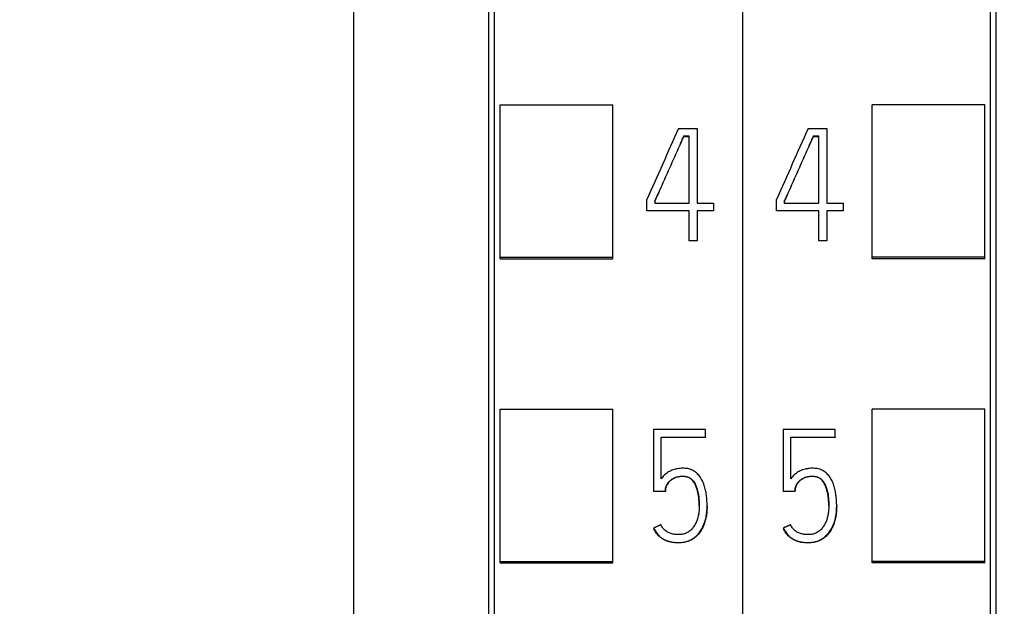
# Model space of a CAD drawing. Header units: millimetres. Extents: x 1359 to 3577, y 1333 to 3557.
# Drawn here: x 2737.55 to 2755.07, y 3007.13 to 3017.55 of the extents above; entities that cross this region are included whole.
import ezdxf

# ---------------------------------------------------------------- set-up
doc = ezdxf.new("R2010")
doc.units = ezdxf.units.MM
doc.layers.add('000-PI-Oprema', color=30, linetype='Continuous', lineweight=5)
doc.layers.add('002-PI-Kabelska kanalica', color=150, linetype='Continuous')
doc.styles.get("Standard").update_dxf_attribs({"font": 'arial.ttf'})
doc.dimstyles.new('ISO-25', dxfattribs={"dimtxt": 2.5, "dimasz": 2.5, "dimexe": 1.25, "dimexo": 0.625, "dimtad": 1, "dimtxsty": 'Standard', "dimcen": 2.5, "dimadec": 0, "dimazin": 0, "dimtfac": 1, "dimtmove": 0, "dimatfit": 3, "dimfxl": 1, "dimarcsym": 0})

# ---------------------------------------------------------------- blocks, each defined once
blk = doc.blocks.new('S7-1500 DI HF - 6ES7521-1BL00-0AB0')
at = {"layer": '000-PI-Oprema', "color": 0, "linetype": 'ByBlock', "lineweight": 0}
for p, q in [((0, 134.681), (0, 21.262)), ((34.8, 134.681), (34.8, 21.262)), ((4.4, 132.4), (4.4, 23.585)), ((30.4, 23.585), (30.4, 132.4)), ((2.3, 106.777), (2.3, 109.479)), ((4.3, 109.479), (2.3, 109.479)), ((4.3, 106.777), (4.3, 109.479)), ((30.5, 106.777), (30.5, 109.479)), ((30.5, 109.479), (32.5, 109.479)), ((32.5, 106.777), (32.5, 109.479)), ((1.166, 109.061), (1.496, 109.061)), ((1.496, 109.061), (1.496, 107.735)), ((33.666, 109.061), (33.996, 109.061)), ((33.996, 109.061), (33.996, 107.735)), ((1.257, 108.923), (1.257, 108.917)), ((1.354, 108.923), (1.257, 108.923)), ((1.257, 108.917), (1.354, 108.917)), ((1.354, 107.735), (1.354, 108.923)), ((33.757, 108.923), (33.757, 108.917)), ((33.854, 108.923), (33.757, 108.923)), ((33.757, 108.917), (33.854, 108.917)), ((33.854, 107.735), (33.854, 108.923)), ((0.605, 107.596), (0.605, 107.801)), ((33.105, 107.596), (33.105, 107.801)), ((0.744, 107.771), (0.744, 107.735)), ((0.744, 107.735), (1.354, 107.735)), ((1.496, 107.735), (1.79, 107.735)), ((1.79, 107.735), (1.79, 107.596)), ((33.244, 107.771), (33.244, 107.735)), ((33.244, 107.735), (33.854, 107.735)), ((33.996, 107.735), (34.29, 107.735)), ((34.29, 107.735), (34.29, 107.596)), ((1.354, 107.596), (0.605, 107.596)), ((1.354, 107.069), (1.354, 107.596)), ((1.496, 107.596), (1.496, 107.069)), ((1.79, 107.596), (1.496, 107.596)), ((33.854, 107.596), (33.105, 107.596)), ((33.854, 107.069), (33.854, 107.596)), ((33.996, 107.596), (33.996, 107.069)), ((34.29, 107.596), (33.996, 107.596)), ((1.496, 107.069), (1.354, 107.069)), ((33.996, 107.069), (33.854, 107.069)), ((2.3, 106.749), (2.3, 106.777)), ((4.3, 106.777), (2.3, 106.777)), ((4.3, 106.749), (2.3, 106.749)), ((4.3, 106.749), (4.3, 106.777)), ((30.5, 106.749), (30.5, 106.777)), ((30.5, 106.777), (32.5, 106.777)), ((30.5, 106.749), (32.5, 106.749)), ((32.5, 106.749), (32.5, 106.777)), ((2.3, 101.375), (2.3, 104.078)), ((4.3, 104.078), (2.3, 104.078)), ((4.3, 101.375), (4.3, 104.078)), ((30.5, 101.375), (30.5, 104.078)), ((30.5, 104.078), (32.5, 104.078)), ((32.5, 101.375), (32.5, 104.078)), ((0.722, 103.717), (0.722, 102.622)), ((1.645, 103.717), (0.722, 103.717)), ((0.86, 102.843), (0.86, 103.579)), ((0.86, 103.579), (1.645, 103.579)), ((1.645, 103.579), (1.645, 103.717)), ((1.645, 103.579), (1.645, 103.572)), ((33.222, 103.717), (33.222, 102.622)), ((34.145, 103.717), (33.222, 103.717)), ((33.36, 102.843), (33.36, 103.579)), ((33.36, 103.579), (34.145, 103.579)), ((34.145, 103.579), (34.145, 103.717)), ((34.145, 103.579), (34.145, 103.572)), ((0.722, 102.622), (0.722, 102.616)), ((0.722, 102.622), (0.933, 102.622)), ((0.933, 102.622), (0.933, 102.616)), ((33.222, 102.622), (33.222, 102.616)), ((33.222, 102.622), (33.433, 102.622)), ((33.433, 102.622), (33.433, 102.616)), ((1.673, 102.358), (1.673, 102.364)), ((34.173, 102.358), (34.173, 102.364)), ((0.727, 101.967), (0.727, 101.961)), ((33.227, 101.967), (33.227, 101.961)), ((2.3, 101.349), (2.3, 101.375)), ((4.3, 101.375), (2.3, 101.375)), ((4.3, 101.349), (2.3, 101.349)), ((4.3, 101.349), (4.3, 101.375)), ((30.5, 101.349), (30.5, 101.375)), ((30.5, 101.375), (32.5, 101.375)), ((30.5, 101.349), (32.5, 101.349)), ((32.5, 101.349), (32.5, 101.375))]:
    blk.add_line(p, q, dxfattribs=at)
at = {"layer": '000-PI-Oprema', "color": 18, "linetype": 'ByBlock', "lineweight": 0, "true_color": 0x000000}
for centre, major_axis, ratio, start_param, end_param in [((-12.853, 16.693), (438.421, 990.891), 0.022739, 1.487509, 1.488786), ((18.741, 10.646), (452.614, 1023.309), 0.023466, 1.484858, 1.486095)]:
    blk.add_ellipse(centre, major_axis=major_axis, ratio=ratio, start_param=start_param, end_param=end_param, dxfattribs=at)
at = {"layer": '000-PI-Oprema', "color": 0, "linetype": 'ByBlock', "lineweight": 0}
for points, knots in [([(4.5, 132.586), (4.5, 129.542), (4.5, 119.972), (4.5, 105.802), (4.5, 91.235), (4.5, 77.025), (4.5, 62.731), (4.5, 47.245), (4.5, 34.605), (4.5, 26.64), (4.5, 23.299)], [0, 0, 0, 0, 0.083934, 0.263736, 0.389889, 0.484142, 0.653794, 0.78188, 0.908517, 1, 1, 1, 1]), ([(30.3, 23.299), (30.3, 26.64), (30.3, 34.605), (30.3, 47.245), (30.3, 62.731), (30.3, 77.025), (30.3, 91.235), (30.3, 105.802), (30.3, 119.972), (30.3, 129.542), (30.3, 132.586)], [0, 0, 0, 0, 0.091483, 0.21812, 0.346206, 0.515858, 0.610111, 0.736264, 0.916066, 1, 1, 1, 1]), ([(27.9, 129.52), (27.9, 127.497), (27.9, 118.948), (27.9, 105.802), (27.9, 91.235), (27.9, 77.025), (27.9, 62.731), (27.9, 47.245), (27.9, 34.486), (27.9, 25.605), (27.9, 21.348), (27.9, 20.55)], [0, 0, 0, 0, 0.055935, 0.236292, 0.362833, 0.457376, 0.627551, 0.756032, 0.883059, 0.978086, 1, 1, 1, 1]), ([(1.257, 108.923), (1.247, 108.899), (1.236, 108.875), (1.215, 108.827), (1.204, 108.803), (1.172, 108.73), (1.151, 108.682), (1.109, 108.586), (1.088, 108.538), (1.045, 108.442), (1.023, 108.394), (0.98, 108.298), (0.959, 108.25), (0.916, 108.154), (0.895, 108.106), (0.852, 108.01), (0.831, 107.962), (0.798, 107.89), (0.787, 107.866), (0.771, 107.83), (0.766, 107.818), (0.755, 107.794), (0.75, 107.782), (0.744, 107.771)], [0, 0, 0, 0, 0.0625, 0.0625, 0.125, 0.125, 0.25, 0.25, 0.375, 0.375, 0.5, 0.5, 0.625, 0.625, 0.75, 0.75, 0.875, 0.875, 0.9375, 0.9375, 0.96875, 0.96875, 1, 1, 1, 1]), ([(0.744, 107.764), (0.75, 107.776), (0.755, 107.788), (0.766, 107.812), (0.771, 107.824), (0.787, 107.86), (0.798, 107.884), (0.831, 107.956), (0.852, 108.004), (0.895, 108.1), (0.916, 108.148), (0.959, 108.244), (0.98, 108.292), (1.023, 108.388), (1.045, 108.436), (1.088, 108.532), (1.109, 108.58), (1.151, 108.676), (1.172, 108.724), (1.204, 108.796), (1.215, 108.82), (1.236, 108.868), (1.247, 108.893), (1.257, 108.917)], [0, 0, 0, 0, 0.03125, 0.03125, 0.0625, 0.0625, 0.125, 0.125, 0.25, 0.25, 0.375, 0.375, 0.5, 0.5, 0.625, 0.625, 0.75, 0.75, 0.875, 0.875, 0.9375, 0.9375, 1, 1, 1, 1]), ([(33.757, 108.923), (33.747, 108.899), (33.736, 108.875), (33.715, 108.827), (33.704, 108.803), (33.672, 108.73), (33.651, 108.682), (33.609, 108.586), (33.588, 108.538), (33.545, 108.442), (33.523, 108.394), (33.48, 108.298), (33.459, 108.25), (33.416, 108.154), (33.395, 108.106), (33.352, 108.01), (33.331, 107.962), (33.298, 107.89), (33.287, 107.866), (33.271, 107.83), (33.266, 107.818), (33.255, 107.794), (33.25, 107.782), (33.244, 107.771)], [0, 0, 0, 0, 0.0625, 0.0625, 0.125, 0.125, 0.25, 0.25, 0.375, 0.375, 0.5, 0.5, 0.625, 0.625, 0.75, 0.75, 0.875, 0.875, 0.9375, 0.9375, 0.96875, 0.96875, 1, 1, 1, 1]), ([(33.244, 107.764), (33.25, 107.776), (33.255, 107.788), (33.266, 107.812), (33.271, 107.824), (33.287, 107.86), (33.298, 107.884), (33.331, 107.956), (33.352, 108.004), (33.395, 108.1), (33.416, 108.148), (33.459, 108.244), (33.48, 108.292), (33.523, 108.388), (33.545, 108.436), (33.588, 108.532), (33.609, 108.58), (33.651, 108.676), (33.672, 108.724), (33.704, 108.796), (33.715, 108.82), (33.736, 108.868), (33.747, 108.893), (33.757, 108.917)], [0, 0, 0, 0, 0.03125, 0.03125, 0.0625, 0.0625, 0.125, 0.125, 0.25, 0.25, 0.375, 0.375, 0.5, 0.5, 0.625, 0.625, 0.75, 0.75, 0.875, 0.875, 0.9375, 0.9375, 1, 1, 1, 1]), ([(0.727, 101.967), (0.74, 101.941), (0.753, 101.915), (0.777, 101.879), (0.786, 101.868), (0.805, 101.846), (0.815, 101.835), (0.836, 101.815), (0.848, 101.806), (0.871, 101.789), (0.883, 101.781), (0.908, 101.766), (0.92, 101.759), (0.947, 101.747), (0.961, 101.742), (0.988, 101.733), (1.002, 101.729), (1.031, 101.722), (1.045, 101.719), (1.074, 101.715), (1.089, 101.714), (1.111, 101.712), (1.118, 101.712), (1.133, 101.711), (1.14, 101.711), (1.162, 101.71), (1.176, 101.71), (1.206, 101.711), (1.22, 101.712), (1.249, 101.715), (1.264, 101.717), (1.293, 101.724), (1.307, 101.727), (1.349, 101.741), (1.376, 101.753), (1.414, 101.775), (1.427, 101.782), (1.45, 101.799), (1.462, 101.809), (1.484, 101.828), (1.494, 101.838), (1.514, 101.86), (1.524, 101.871), (1.551, 101.906), (1.567, 101.93), (1.588, 101.968), (1.594, 101.981), (1.607, 102.008), (1.613, 102.021), (1.629, 102.062), (1.638, 102.09), (1.652, 102.146), (1.658, 102.175), (1.665, 102.218), (1.667, 102.232), (1.669, 102.261), (1.671, 102.276), (1.673, 102.32), (1.673, 102.349), (1.673, 102.407), (1.671, 102.465), (1.665, 102.523), (1.657, 102.581), (1.653, 102.61), (1.643, 102.653), (1.64, 102.667), (1.632, 102.695), (1.628, 102.709), (1.614, 102.751), (1.603, 102.778), (1.584, 102.818), (1.577, 102.831), (1.562, 102.856), (1.554, 102.868), (1.528, 102.904), (1.509, 102.925), (1.465, 102.965), (1.44, 102.981), (1.4, 103), (1.387, 103.006), (1.358, 103.015), (1.344, 103.019), (1.315, 103.024), (1.301, 103.026), (1.271, 103.028), (1.256, 103.029), (1.227, 103.028), (1.212, 103.027), (1.183, 103.025), (1.169, 103.023), (1.14, 103.019), (1.125, 103.016), (1.097, 103.009), (1.082, 103.005), (1.054, 102.995), (1.041, 102.99), (1.014, 102.977), (1.001, 102.97), (0.976, 102.955), (0.964, 102.947), (0.94, 102.929), (0.929, 102.919), (0.908, 102.899), (0.897, 102.889), (0.878, 102.867), (0.869, 102.855), (0.86, 102.843)], [0, 0, 0, 0, 0.03125, 0.03125, 0.046875, 0.046875, 0.0625, 0.0625, 0.078125, 0.078125, 0.09375, 0.09375, 0.109375, 0.109375, 0.125, 0.125, 0.140625, 0.140625, 0.15625, 0.15625, 0.171875, 0.171875, 0.179688, 0.179688, 0.1875, 0.1875, 0.203125, 0.203125, 0.21875, 0.21875, 0.234375, 0.234375, 0.25, 0.25, 0.28125, 0.28125, 0.296875, 0.296875, 0.3125, 0.3125, 0.328125, 0.328125, 0.34375, 0.34375, 0.375, 0.375, 0.390625, 0.390625, 0.40625, 0.40625, 0.4375, 0.4375, 0.46875, 0.46875, 0.484375, 0.484375, 0.5, 0.5, 0.53125, 0.53125, 0.5625, 0.59375, 0.59375, 0.625, 0.625, 0.640625, 0.640625, 0.65625, 0.65625, 0.6875, 0.6875, 0.703125, 0.703125, 0.71875, 0.71875, 0.75, 0.75, 0.78125, 0.78125, 0.796875, 0.796875, 0.8125, 0.8125, 0.828125, 0.828125, 0.84375, 0.84375, 0.859375, 0.859375, 0.875, 0.875, 0.890625, 0.890625, 0.90625, 0.90625, 0.921875, 0.921875, 0.9375, 0.9375, 0.953125, 0.953125, 0.96875, 0.96875, 0.984375, 0.984375, 1, 1, 1, 1]), ([(0.933, 102.622), (0.933, 102.645), (0.936, 102.668), (0.945, 102.701), (0.949, 102.713), (0.958, 102.734), (0.964, 102.744), (0.976, 102.763), (0.983, 102.773), (0.998, 102.79), (1.006, 102.798), (1.023, 102.814), (1.032, 102.821), (1.051, 102.835), (1.06, 102.841), (1.08, 102.852), (1.091, 102.857), (1.112, 102.866), (1.123, 102.87), (1.156, 102.88), (1.179, 102.884), (1.213, 102.887), (1.225, 102.888), (1.248, 102.888), (1.26, 102.887), (1.283, 102.885), (1.294, 102.883), (1.311, 102.88), (1.317, 102.878), (1.328, 102.875), (1.333, 102.873), (1.35, 102.867), (1.36, 102.862), (1.38, 102.85), (1.389, 102.843), (1.406, 102.828), (1.414, 102.819), (1.429, 102.801), (1.436, 102.792), (1.454, 102.763), (1.465, 102.742), (1.482, 102.7), (1.49, 102.678), (1.51, 102.612), (1.519, 102.567), (1.527, 102.499), (1.529, 102.476), (1.532, 102.43), (1.533, 102.407), (1.534, 102.338), (1.532, 102.293), (1.524, 102.225), (1.52, 102.202), (1.513, 102.169), (1.51, 102.158), (1.504, 102.135), (1.5, 102.124), (1.489, 102.091), (1.48, 102.07), (1.465, 102.039), (1.459, 102.029), (1.447, 102.009), (1.441, 101.999), (1.421, 101.971), (1.406, 101.954), (1.381, 101.929), (1.373, 101.922), (1.354, 101.907), (1.345, 101.901), (1.325, 101.888), (1.315, 101.883), (1.294, 101.873), (1.283, 101.869), (1.249, 101.859), (1.227, 101.855), (1.192, 101.852), (1.18, 101.851), (1.157, 101.851), (1.145, 101.85), (1.111, 101.852), (1.088, 101.854), (1.054, 101.861), (1.043, 101.864), (1.021, 101.871), (1.01, 101.875), (0.978, 101.89), (0.958, 101.902), (0.93, 101.923), (0.921, 101.931), (0.905, 101.947), (0.89, 101.965), (0.877, 101.984), (0.865, 102.004), (0.86, 102.014), (0.855, 102.025)], [0, 0, 0, 0, 0.03125, 0.03125, 0.046875, 0.046875, 0.0625, 0.0625, 0.078125, 0.078125, 0.09375, 0.09375, 0.109375, 0.109375, 0.125, 0.125, 0.140625, 0.140625, 0.15625, 0.15625, 0.1875, 0.1875, 0.203125, 0.203125, 0.21875, 0.21875, 0.234375, 0.234375, 0.242187, 0.242187, 0.25, 0.25, 0.265625, 0.265625, 0.28125, 0.28125, 0.296875, 0.296875, 0.3125, 0.3125, 0.34375, 0.34375, 0.375, 0.375, 0.4375, 0.4375, 0.46875, 0.46875, 0.5, 0.5, 0.5625, 0.5625, 0.59375, 0.59375, 0.609375, 0.609375, 0.625, 0.625, 0.65625, 0.65625, 0.671875, 0.671875, 0.6875, 0.6875, 0.71875, 0.71875, 0.734375, 0.734375, 0.75, 0.75, 0.765625, 0.765625, 0.78125, 0.78125, 0.8125, 0.8125, 0.828125, 0.828125, 0.84375, 0.84375, 0.875, 0.875, 0.890625, 0.890625, 0.90625, 0.90625, 0.9375, 0.9375, 0.953125, 0.953125, 0.96875, 0.984375, 0.984375, 1, 1, 1, 1]), ([(1.534, 102.36), (1.534, 102.365), (1.534, 102.371), (1.533, 102.4), (1.532, 102.423), (1.529, 102.468), (1.527, 102.491), (1.522, 102.536), (1.518, 102.559), (1.509, 102.604), (1.503, 102.627), (1.493, 102.66), (1.49, 102.671), (1.482, 102.693), (1.478, 102.703), (1.465, 102.735), (1.455, 102.756), (1.436, 102.785), (1.429, 102.795), (1.415, 102.813), (1.407, 102.821), (1.39, 102.837), (1.381, 102.844), (1.361, 102.856), (1.35, 102.861), (1.328, 102.869), (1.317, 102.872), (1.294, 102.877), (1.283, 102.879), (1.26, 102.881), (1.249, 102.881), (1.226, 102.882), (1.214, 102.881), (1.191, 102.879), (1.179, 102.878), (1.157, 102.873), (1.134, 102.868), (1.113, 102.861), (1.091, 102.852), (1.081, 102.846), (1.051, 102.829), (1.032, 102.816), (1.006, 102.793), (0.998, 102.785), (0.983, 102.767), (0.976, 102.758), (0.964, 102.738), (0.959, 102.728), (0.949, 102.707), (0.945, 102.696), (0.939, 102.673), (0.937, 102.662), (0.934, 102.639), (0.933, 102.628), (0.933, 102.616)], [0, 0, 0, 0, 0.015899, 0.015899, 0.077406, 0.077406, 0.138912, 0.138912, 0.200418, 0.200418, 0.261925, 0.261925, 0.292678, 0.292678, 0.323431, 0.323431, 0.384937, 0.384937, 0.41569, 0.41569, 0.446443, 0.446443, 0.477197, 0.477197, 0.50795, 0.50795, 0.538703, 0.538703, 0.569456, 0.569456, 0.600209, 0.600209, 0.630962, 0.630962, 0.661715, 0.661715, 0.692469, 0.723222, 0.723222, 0.753975, 0.753975, 0.815481, 0.815481, 0.846234, 0.846234, 0.876987, 0.876987, 0.907741, 0.907741, 0.938494, 0.938494, 0.969247, 0.969247, 1, 1, 1, 1]), ([(33.227, 101.967), (33.24, 101.941), (33.253, 101.915), (33.277, 101.879), (33.286, 101.868), (33.305, 101.846), (33.315, 101.835), (33.336, 101.815), (33.348, 101.806), (33.371, 101.789), (33.383, 101.781), (33.408, 101.766), (33.42, 101.759), (33.447, 101.747), (33.461, 101.742), (33.488, 101.733), (33.502, 101.729), (33.531, 101.722), (33.545, 101.719), (33.574, 101.715), (33.589, 101.714), (33.611, 101.712), (33.618, 101.712), (33.633, 101.711), (33.64, 101.711), (33.662, 101.71), (33.676, 101.71), (33.706, 101.711), (33.72, 101.712), (33.749, 101.715), (33.764, 101.717), (33.793, 101.724), (33.807, 101.727), (33.849, 101.741), (33.876, 101.753), (33.914, 101.775), (33.927, 101.782), (33.95, 101.799), (33.962, 101.809), (33.984, 101.828), (33.994, 101.838), (34.014, 101.86), (34.024, 101.871), (34.051, 101.906), (34.067, 101.93), (34.088, 101.968), (34.094, 101.981), (34.107, 102.008), (34.113, 102.021), (34.129, 102.062), (34.138, 102.09), (34.152, 102.146), (34.158, 102.175), (34.165, 102.218), (34.167, 102.232), (34.169, 102.261), (34.171, 102.276), (34.173, 102.32), (34.173, 102.349), (34.173, 102.407), (34.171, 102.465), (34.165, 102.523), (34.157, 102.581), (34.153, 102.61), (34.143, 102.653), (34.14, 102.667), (34.132, 102.695), (34.128, 102.709), (34.114, 102.751), (34.103, 102.778), (34.084, 102.818), (34.077, 102.831), (34.062, 102.856), (34.054, 102.868), (34.028, 102.904), (34.009, 102.925), (33.965, 102.965), (33.94, 102.981), (33.9, 103), (33.887, 103.006), (33.858, 103.015), (33.844, 103.019), (33.815, 103.024), (33.801, 103.026), (33.771, 103.028), (33.756, 103.029), (33.727, 103.028), (33.712, 103.027), (33.683, 103.025), (33.669, 103.023), (33.64, 103.019), (33.625, 103.016), (33.597, 103.009), (33.582, 103.005), (33.554, 102.995), (33.541, 102.99), (33.514, 102.977), (33.501, 102.97), (33.476, 102.955), (33.464, 102.947), (33.44, 102.929), (33.429, 102.919), (33.408, 102.899), (33.397, 102.889), (33.378, 102.867), (33.369, 102.855), (33.36, 102.843)], [0, 0, 0, 0, 0.03125, 0.03125, 0.046875, 0.046875, 0.0625, 0.0625, 0.078125, 0.078125, 0.09375, 0.09375, 0.109375, 0.109375, 0.125, 0.125, 0.140625, 0.140625, 0.15625, 0.15625, 0.171875, 0.171875, 0.179688, 0.179688, 0.1875, 0.1875, 0.203125, 0.203125, 0.21875, 0.21875, 0.234375, 0.234375, 0.25, 0.25, 0.28125, 0.28125, 0.296875, 0.296875, 0.3125, 0.3125, 0.328125, 0.328125, 0.34375, 0.34375, 0.375, 0.375, 0.390625, 0.390625, 0.40625, 0.40625, 0.4375, 0.4375, 0.46875, 0.46875, 0.484375, 0.484375, 0.5, 0.5, 0.53125, 0.53125, 0.5625, 0.59375, 0.59375, 0.625, 0.625, 0.640625, 0.640625, 0.65625, 0.65625, 0.6875, 0.6875, 0.703125, 0.703125, 0.71875, 0.71875, 0.75, 0.75, 0.78125, 0.78125, 0.796875, 0.796875, 0.8125, 0.8125, 0.828125, 0.828125, 0.84375, 0.84375, 0.859375, 0.859375, 0.875, 0.875, 0.890625, 0.890625, 0.90625, 0.90625, 0.921875, 0.921875, 0.9375, 0.9375, 0.953125, 0.953125, 0.96875, 0.96875, 0.984375, 0.984375, 1, 1, 1, 1]), ([(33.433, 102.622), (33.433, 102.645), (33.436, 102.668), (33.445, 102.701), (33.449, 102.713), (33.458, 102.734), (33.464, 102.744), (33.476, 102.763), (33.483, 102.773), (33.498, 102.79), (33.506, 102.798), (33.523, 102.814), (33.532, 102.821), (33.551, 102.835), (33.56, 102.841), (33.58, 102.852), (33.591, 102.857), (33.612, 102.866), (33.623, 102.87), (33.656, 102.88), (33.679, 102.884), (33.713, 102.887), (33.725, 102.888), (33.748, 102.888), (33.76, 102.887), (33.783, 102.885), (33.794, 102.883), (33.811, 102.88), (33.817, 102.878), (33.828, 102.875), (33.833, 102.873), (33.85, 102.867), (33.86, 102.862), (33.88, 102.85), (33.889, 102.843), (33.906, 102.828), (33.914, 102.819), (33.929, 102.801), (33.936, 102.792), (33.954, 102.763), (33.965, 102.742), (33.982, 102.7), (33.99, 102.678), (34.01, 102.612), (34.019, 102.567), (34.027, 102.499), (34.029, 102.476), (34.032, 102.43), (34.033, 102.407), (34.034, 102.338), (34.032, 102.293), (34.024, 102.225), (34.02, 102.202), (34.013, 102.169), (34.01, 102.158), (34.004, 102.135), (34, 102.124), (33.989, 102.091), (33.98, 102.07), (33.965, 102.039), (33.959, 102.029), (33.947, 102.009), (33.941, 101.999), (33.921, 101.971), (33.906, 101.954), (33.881, 101.929), (33.873, 101.922), (33.854, 101.907), (33.845, 101.901), (33.825, 101.888), (33.815, 101.883), (33.794, 101.873), (33.783, 101.869), (33.749, 101.859), (33.727, 101.855), (33.692, 101.852), (33.68, 101.851), (33.657, 101.851), (33.645, 101.85), (33.611, 101.852), (33.588, 101.854), (33.554, 101.861), (33.543, 101.864), (33.521, 101.871), (33.51, 101.875), (33.478, 101.89), (33.458, 101.902), (33.43, 101.923), (33.421, 101.931), (33.405, 101.947), (33.39, 101.965), (33.377, 101.984), (33.365, 102.004), (33.36, 102.014), (33.355, 102.025)], [0, 0, 0, 0, 0.03125, 0.03125, 0.046875, 0.046875, 0.0625, 0.0625, 0.078125, 0.078125, 0.09375, 0.09375, 0.109375, 0.109375, 0.125, 0.125, 0.140625, 0.140625, 0.15625, 0.15625, 0.1875, 0.1875, 0.203125, 0.203125, 0.21875, 0.21875, 0.234375, 0.234375, 0.242187, 0.242187, 0.25, 0.25, 0.265625, 0.265625, 0.28125, 0.28125, 0.296875, 0.296875, 0.3125, 0.3125, 0.34375, 0.34375, 0.375, 0.375, 0.4375, 0.4375, 0.46875, 0.46875, 0.5, 0.5, 0.5625, 0.5625, 0.59375, 0.59375, 0.609375, 0.609375, 0.625, 0.625, 0.65625, 0.65625, 0.671875, 0.671875, 0.6875, 0.6875, 0.71875, 0.71875, 0.734375, 0.734375, 0.75, 0.75, 0.765625, 0.765625, 0.78125, 0.78125, 0.8125, 0.8125, 0.828125, 0.828125, 0.84375, 0.84375, 0.875, 0.875, 0.890625, 0.890625, 0.90625, 0.90625, 0.9375, 0.9375, 0.953125, 0.953125, 0.96875, 0.984375, 0.984375, 1, 1, 1, 1]), ([(34.034, 102.36), (34.034, 102.365), (34.034, 102.371), (34.033, 102.4), (34.032, 102.423), (34.029, 102.468), (34.027, 102.491), (34.022, 102.536), (34.018, 102.559), (34.009, 102.604), (34.003, 102.627), (33.993, 102.66), (33.99, 102.671), (33.982, 102.693), (33.978, 102.703), (33.965, 102.735), (33.955, 102.756), (33.936, 102.785), (33.929, 102.795), (33.915, 102.813), (33.907, 102.821), (33.89, 102.837), (33.881, 102.844), (33.861, 102.856), (33.85, 102.861), (33.828, 102.869), (33.817, 102.872), (33.794, 102.877), (33.783, 102.879), (33.76, 102.881), (33.749, 102.881), (33.726, 102.882), (33.714, 102.881), (33.691, 102.879), (33.679, 102.878), (33.657, 102.873), (33.634, 102.868), (33.613, 102.861), (33.591, 102.852), (33.581, 102.846), (33.551, 102.829), (33.532, 102.816), (33.506, 102.793), (33.498, 102.785), (33.483, 102.767), (33.476, 102.758), (33.464, 102.738), (33.459, 102.728), (33.449, 102.707), (33.445, 102.696), (33.439, 102.673), (33.437, 102.662), (33.434, 102.639), (33.433, 102.628), (33.433, 102.616)], [0, 0, 0, 0, 0.015899, 0.015899, 0.077406, 0.077406, 0.138912, 0.138912, 0.200418, 0.200418, 0.261925, 0.261925, 0.292678, 0.292678, 0.323431, 0.323431, 0.384937, 0.384937, 0.41569, 0.41569, 0.446443, 0.446443, 0.477197, 0.477197, 0.50795, 0.50795, 0.538703, 0.538703, 0.569456, 0.569456, 0.600209, 0.600209, 0.630962, 0.630962, 0.661715, 0.661715, 0.692469, 0.723222, 0.723222, 0.753975, 0.753975, 0.815481, 0.815481, 0.846234, 0.846234, 0.876987, 0.876987, 0.907741, 0.907741, 0.938494, 0.938494, 0.969247, 0.969247, 1, 1, 1, 1]), ([(1.673, 102.358), (1.673, 102.336), (1.673, 102.315), (1.67, 102.265), (1.668, 102.236), (1.662, 102.193), (1.66, 102.178), (1.654, 102.15), (1.651, 102.135), (1.64, 102.093), (1.632, 102.065), (1.611, 102.01), (1.599, 101.983), (1.571, 101.931), (1.556, 101.906), (1.529, 101.871), (1.52, 101.86), (1.501, 101.838), (1.49, 101.828), (1.458, 101.798), (1.434, 101.78), (1.396, 101.758), (1.383, 101.751), (1.357, 101.739), (1.343, 101.733), (1.301, 101.719), (1.273, 101.712), (1.229, 101.706), (1.214, 101.705), (1.185, 101.704), (1.17, 101.704), (1.141, 101.705), (1.126, 101.705), (1.097, 101.707), (1.082, 101.708), (1.053, 101.711), (1.038, 101.714), (1.009, 101.72), (0.995, 101.724), (0.967, 101.733), (0.953, 101.738), (0.926, 101.75), (0.913, 101.757), (0.888, 101.772), (0.875, 101.78), (0.851, 101.797), (0.84, 101.806), (0.818, 101.826), (0.808, 101.836), (0.788, 101.859), (0.779, 101.871), (0.754, 101.908), (0.74, 101.934), (0.727, 101.961)], [0, 0, 0, 0, 0.044434, 0.044434, 0.104157, 0.104157, 0.134018, 0.134018, 0.16388, 0.16388, 0.223602, 0.223602, 0.283325, 0.283325, 0.343048, 0.343048, 0.37291, 0.37291, 0.402771, 0.402771, 0.462494, 0.462494, 0.492355, 0.492355, 0.522217, 0.522217, 0.58194, 0.58194, 0.611801, 0.611801, 0.641663, 0.641663, 0.671524, 0.671524, 0.701386, 0.701386, 0.731247, 0.731247, 0.761108, 0.761108, 0.79097, 0.79097, 0.820831, 0.820831, 0.850693, 0.850693, 0.880554, 0.880554, 0.910416, 0.910416, 0.940277, 0.940277, 1, 1, 1, 1]), ([(34.173, 102.358), (34.173, 102.336), (34.173, 102.315), (34.17, 102.265), (34.168, 102.236), (34.162, 102.193), (34.16, 102.178), (34.154, 102.15), (34.151, 102.135), (34.14, 102.093), (34.132, 102.065), (34.111, 102.01), (34.099, 101.983), (34.071, 101.931), (34.056, 101.906), (34.029, 101.871), (34.02, 101.86), (34.001, 101.838), (33.99, 101.828), (33.958, 101.798), (33.934, 101.78), (33.896, 101.758), (33.883, 101.751), (33.857, 101.739), (33.843, 101.733), (33.801, 101.719), (33.773, 101.712), (33.729, 101.706), (33.714, 101.705), (33.685, 101.704), (33.67, 101.704), (33.641, 101.705), (33.626, 101.705), (33.597, 101.707), (33.582, 101.708), (33.553, 101.711), (33.538, 101.714), (33.509, 101.72), (33.495, 101.724), (33.467, 101.733), (33.453, 101.738), (33.426, 101.75), (33.413, 101.757), (33.388, 101.772), (33.375, 101.78), (33.351, 101.797), (33.34, 101.806), (33.318, 101.826), (33.308, 101.836), (33.288, 101.859), (33.279, 101.871), (33.254, 101.908), (33.24, 101.934), (33.227, 101.961)], [0, 0, 0, 0, 0.044434, 0.044434, 0.104157, 0.104157, 0.134018, 0.134018, 0.16388, 0.16388, 0.223602, 0.223602, 0.283325, 0.283325, 0.343048, 0.343048, 0.37291, 0.37291, 0.402771, 0.402771, 0.462494, 0.462494, 0.492355, 0.492355, 0.522217, 0.522217, 0.58194, 0.58194, 0.611801, 0.611801, 0.641663, 0.641663, 0.671524, 0.671524, 0.701386, 0.701386, 0.731247, 0.731247, 0.761108, 0.761108, 0.79097, 0.79097, 0.820831, 0.820831, 0.850693, 0.850693, 0.880554, 0.880554, 0.910416, 0.910416, 0.940277, 0.940277, 1, 1, 1, 1])]:
    blk.add_open_spline(points, degree=3, knots=knots, dxfattribs=at)
for points, weights in [([(0.855, 102.025), (0.791, 101.996), (0.727, 101.967)], [0.499999672742, 0.500000327258, 0.499999672742]), ([(33.355, 102.025), (33.291, 101.996), (33.227, 101.967)], [0.500000031032, 0.499999968968, 0.500000031032])]:
    blk.add_rational_spline(points, weights, degree=2, dxfattribs=at)
blk = doc.blocks.new('*D109')
at = {"color": 0, "lineweight": -2, "transparency": 16777216}
for p, q in [((2541.571, 2980.678), (2541.571, 3096.864)), ((2889.571, 2980.678), (2889.571, 3096.864)), ((2544.071, 3095.614), (2887.071, 3095.614))]:
    blk.add_line(p, q, dxfattribs=at)
at = {"color": 0, "transparency": 16777216}
for points in [[(2544.071, 3096.031), (2544.071, 3095.197), (2541.571, 3095.614)], [(2887.071, 3096.031), (2887.071, 3095.197), (2889.571, 3095.614)]]:
    blk.add_solid(points, dxfattribs=at)
at = {"layer": 'Defpoints', "color": 0, "transparency": 16777216}
for p in [(2889.571, 3095.614), (2541.571, 2980.053), (2889.571, 2980.053)]:
    blk.add_point(p, dxfattribs=at)
at = {"color": 0, "transparency": 16777216, "insert": (2715.571, 3097.516), "char_height": 2.5, "attachment_point": 5}
blk.add_mtext('348', dxfattribs=at)

msp = doc.modelspace()

# ---------------------------------------------------------------- block references
at = {"layer": '002-PI-Kabelska kanalica', "color": 0, "linetype": 'ByBlock', "lineweight": 0}
for p in [(2715.571, 2906.556), (2750.371, 2906.556)]:
    msp.add_blockref('S7-1500 DI HF - 6ES7521-1BL00-0AB0', p, dxfattribs=at)

# ---------------------------------------------------------------- dimensions: what is measured, and where the dimension line sits
dim = msp.add_linear_dim(base=(2889.571, 3095.614), p1=(2541.571, 2980.053), p2=(2889.571, 2980.053), dimstyle='ISO-25')
dim.commit()
dim.dimension.update_dxf_attribs({"geometry": '*D109', "text_midpoint": (2715.571, 3097.516)})

doc.saveas('drawing.dxf')
